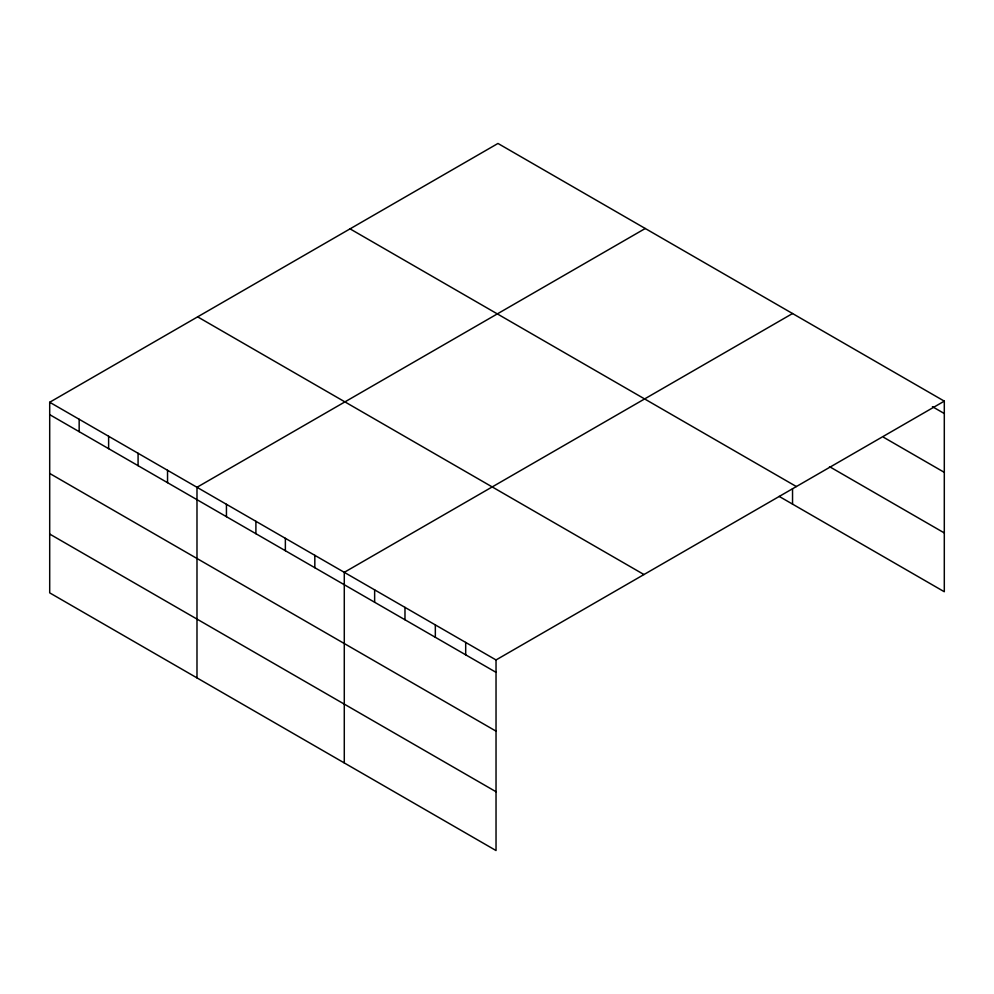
<?xml version="1.0" encoding="UTF-8"?>
<svg xmlns="http://www.w3.org/2000/svg" width="994" height="994" viewBox="0 0 994 994"><rect width="100%" height="100%" fill="white"/><g stroke="black" fill="none" stroke-linecap="round" stroke-linejoin="round"><path stroke-width="1.49" d="M944.3 401.141L497.969 143.459L49.7 402.259L49.7 592.859L496.031 850.541L496.031 659.954L944.3 401.141L944.3 591.741L779.159 496.391M645.255 228.496L196.986 487.296L196.986 677.896M792.541 313.532L344.284 572.333L344.284 762.932M932.422 406.683L944.3 413.529M883.604 437.298L944.3 472.349M829.493 466.646L944.3 532.933M350.037 228.856L796.368 486.551M197.632 316.85L643.963 574.544M49.7 402.259L496.031 659.954M49.7 414.647L496.031 672.342M49.7 473.455L496.031 731.149M49.7 534.051L496.031 791.733M792.541 488.65L792.541 504.132M465.689 642.422L465.689 654.81M435.335 624.903L435.335 637.291M404.98 607.384L404.98 619.771M374.639 589.852L374.639 602.24M314.825 555.323L314.825 567.711M285.365 538.313L285.365 550.713M255.905 521.316L255.905 533.703M226.446 504.306L226.446 516.694M167.539 470.286L167.539 482.674M138.079 453.276L138.079 465.664M108.619 436.279L108.619 448.667M79.16 419.269L79.16 431.657"/></g></svg>
